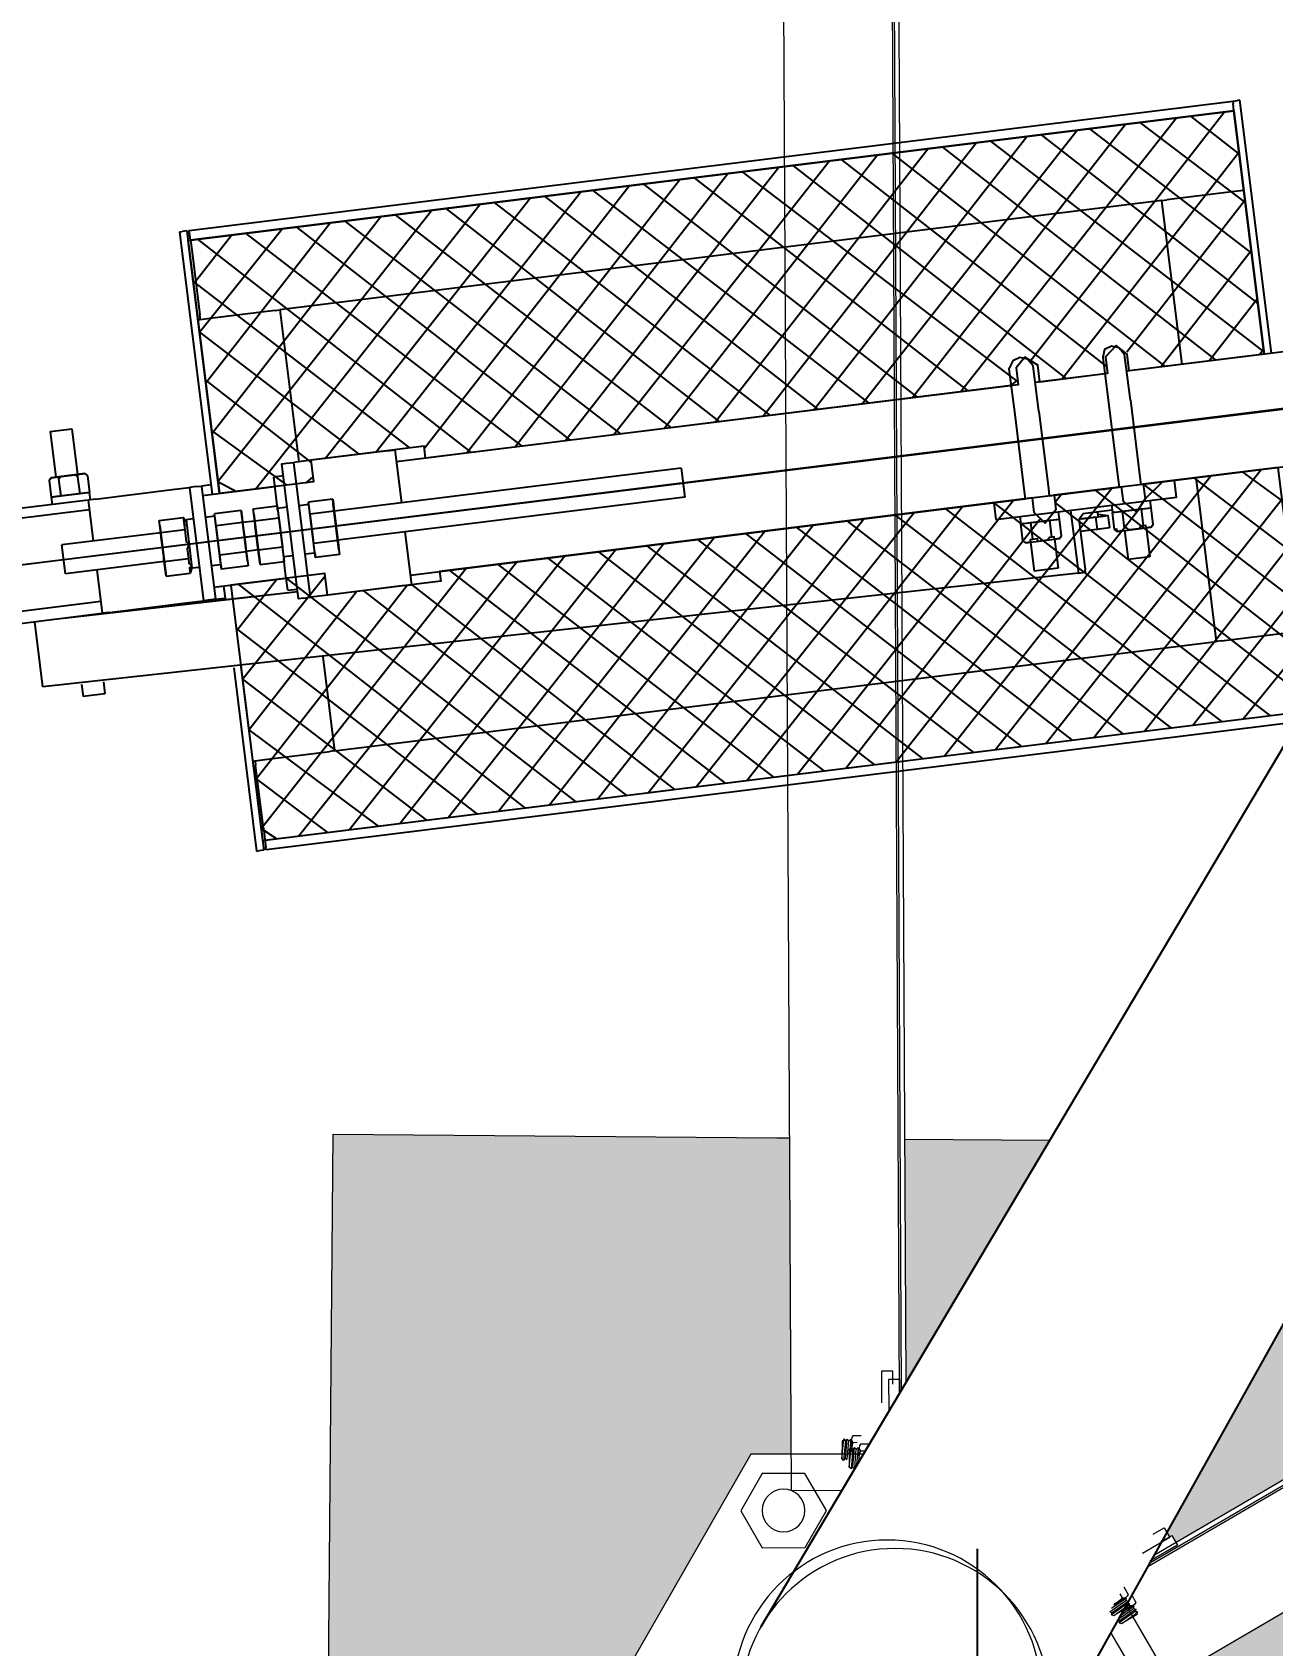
# Model space of a CAD drawing. Header units: millimetres. Extents: x 0 to 257, y -23 to 320.
# Drawn here: x 68.409 to 69.103, y -12.763 to -11.86 of the extents above; entities that cross this region are included whole.
import ezdxf
from ezdxf import colors
from ezdxf.entities.mleader import LeaderData, LeaderLine
from ezdxf.math import Vec2, Vec3

# ---------------------------------------------------------------- set-up
doc = ezdxf.new("R2010")
doc.units = ezdxf.units.MM
doc.header["$LTSCALE"] = 0.1
doc.header["$PDMODE"] = 2
doc.linetypes.add('CENTER', pattern=[2, 1.25, -0.25, 0.25, -0.25])
doc.layers.get('Defpoints').update_dxf_attribs({"color": 6})
for name, color, linetype in [('8', 8, 'Continuous'), ('9', 96, 'Continuous'), ('ASHURADOS', 7, 'Continuous'), ('FIBRA OPTICA AT&T', 5, 'Continuous'), ('titulos', 170, 'Continuous')]:
    doc.layers.add(name, color=color, linetype=linetype)
doc.styles.add('TEXTOS', font='romans.shx')
doc.dimstyles.new('Cota m', dxfattribs={"dimtxt": 0.2, "dimasz": 0.2, "dimexe": 0.1, "dimexo": 0.1, "dimgap": 0.1, "dimtad": 0, "dimzin": 0, "dimdsep": 46, "dimtxsty": 'TEXTOS', "dimcen": 0.2, "dimclrd": 256, "dimclre": 256, "dimclrt": 256, "dimazin": 0, "dimtfac": 1, "dimtix": 1, "dimtofl": 0, "dimtmove": 0, "dimatfit": 3, "dimfxl": 1, "dimtolj": 1, "dimtzin": 0, "dimlwd": -1, "dimlwe": -1, "dimarcsym": 0})

# ---------------------------------------------------------------- blocks, each defined once
blk = doc.blocks.new('TORREPLANTA')
at = {"layer": '8', "ltscale": 0.05}
h = blk.add_hatch(dxfattribs=at)
h.set_pattern_fill('AR-CONC', color=8, scale=0.00077)
h.paths.add_polyline_path([(28.1793, 102.8259), (28.3708, 102.6805), (28.3704, 102.6799), (28.3767, 102.6751), (28.0608, 102.7115), (28.0377, 102.7679)])
h.paths.add_polyline_path([(28.3509, 102.4627), (28.3424, 102.4591), (28.1903, 102.3952), (28.1511, 102.491)])
h.paths.add_polyline_path([(25.2673, 104.9069), (25.1918, 105.0944), (25.1992, 105.0888), (25.3757, 104.9548)], flags=17)
h.paths.add_polyline_path([(24.9933, 105.0027), (24.994, 105.0027), (24.995, 105.0106), (25.0765, 104.8224), (24.9641, 104.7726)], flags=17)
h.paths.add_polyline_path([(25.2266, 105.7636), (25.3462, 105.4934), (25.5502, 105.032), (25.4616, 104.9928), (25.2069, 105.1863), (25.2212, 105.2052), (25.1422, 105.3933), (24.9399, 105.4189), (24.8165, 105.2565), (24.8954, 105.0684), (24.919, 105.0654), (24.877, 104.734), (24.8186, 104.7084), (24.7175, 104.937), (24.495, 105.44)])
h.paths.add_polyline_path([(24.2477, 101.1594), (24.4231, 101.2359), (24.4344, 101.2408), (24.4047, 101.0064), (24.3862, 101.0087), (24.2632, 100.846), (24.3427, 100.6581), (24.5451, 100.6329), (24.6681, 100.7957), (24.6569, 100.8222), (24.864, 100.9092), (24.8676, 100.9008), (24.9936, 100.612), (24.2604, 100.2921), (24.0586, 100.7545), (23.9405, 101.0253)])
h.paths.add_polyline_path([(24.6737, 101.3453), (24.6951, 101.2963), (24.5013, 101.0458), (24.4977, 101.0462), (24.4979, 101.0481), (24.4923, 101.0488), (24.5215, 101.2788)])
h.paths.add_polyline_path([(24.7901, 101.0784), (24.8313, 100.984), (24.6719, 100.917)], flags=17)
at = {"layer": 'ASHURADOS', "ltscale": 0.1}
h = blk.add_hatch(dxfattribs=at)
h.set_pattern_fill('AR-CONC', color=8, scale=0.09)
h.paths.add_polyline_path([(29.1184, 102.616), (28.6219, 101.9887), (28.2103, 102.3144), (28.423, 102.4037), (28.4321, 102.3818), (28.6345, 102.3562), (28.7579, 102.5186), (28.6789, 102.7067), (28.4766, 102.7324), (28.4622, 102.7135), (28.283, 102.8496), (28.491, 103.1125), (28.7228, 102.9291)])
h.paths.add_polyline_path([(28.0145, 102.5104), (27.9946, 102.4852), (28.1403, 102.3699), (24.6681, 100.9118), (24.6664, 100.9095), (28.3445, 102.4541), (28.3455, 102.4517), (28.3664, 102.4605)])
h.paths.add_polyline_path([(28.3708, 102.6805), (28.3704, 102.6799), (28.3767, 102.6751), (28.1642, 102.6996), (28.2323, 102.7856)])
h.paths.add_polyline_path([(25.1861, 105.6157), (25.5817, 105.3026), (25.3835, 105.0522), (25.2069, 105.1863), (25.2212, 105.2052), (25.1422, 105.3933), (24.9399, 105.4189), (24.8165, 105.2565), (24.8954, 105.0684), (24.919, 105.0654), (24.8892, 104.8304), (24.4579, 105.1717), (24.9543, 105.7991)])
h.paths.add_polyline_path([(24.5451, 100.6329), (24.6681, 100.7957), (24.6569, 100.8222), (24.9577, 100.9486), (25.0285, 100.8926), (24.532, 100.2653), (23.9047, 100.7617), (24.4012, 101.389), (24.4484, 101.3516), (24.4047, 101.0064), (24.3862, 101.0087), (24.2632, 100.846), (24.3427, 100.6581)])
h.paths.add_polyline_path([(24.8847, 101.0064), (24.6719, 100.917), (24.7915, 101.0802)], flags=17)
h.paths.add_polyline_path([(24.628, 101.2095), (24.4969, 101.0402), (24.4979, 101.0481), (24.4923, 101.0488), (24.5232, 101.2925)], flags=17)
h.paths.add_polyline_path([(25.2677, 104.9059), (25.1918, 105.0944), (25.1992, 105.0888), (25.3324, 104.9877)], flags=17)
h.paths.add_polyline_path([(25.1208, 104.7203), (25.0852, 104.6753), (24.964, 104.7712), (24.9933, 105.0027), (24.994, 105.0027), (24.995, 105.0106)])
at = {"layer": '8', "lineweight": 0}
for p, q in [((24.4843, 101.0239), (24.9907, 105.0204)), ((28.3615, 102.4612), (24.6664, 100.9095)), ((24.4617, 100.994), (24.4629, 101.0037)), ((24.4555, 100.9895), (24.4569, 100.9905)), ((24.4615, 100.9937), (24.4619, 100.9957)), ((24.467, 101.0007), (24.4636, 101.0012)), ((24.4688, 100.9909), (24.4692, 100.9928)), ((24.469, 100.9911), (24.4702, 101.0008)), ((24.4742, 100.9979), (24.4709, 100.9983)), ((24.4628, 100.9866), (24.4642, 100.9876)), ((24.6338, 100.8644), (24.6349, 100.865)), ((24.6339, 100.8646), (24.6424, 100.8681)), ((24.6385, 100.8708), (24.6397, 100.8681)), ((24.6416, 100.8621), (24.65, 100.8657)), ((24.6462, 100.8684), (24.6473, 100.8656)), ((24.6307, 100.8571), (24.6313, 100.8587)), ((24.6383, 100.8546), (24.639, 100.8563)), ((24.6415, 100.862), (24.6425, 100.8625))]:
    blk.add_line(p, q, dxfattribs=at)
at = {"layer": '8', "ltscale": 0.1}
for p, q in [((24.3782, 100.8867), (25.0519, 101.7574)), ((24.5527, 100.7544), (25.2025, 101.641))]:
    blk.add_line(p, q, dxfattribs=at)
at = {"layer": '8', "lineweight": 0}
for points in [[(24.9639, 105.0824), (24.9218, 105.0877), (24.4023, 100.9875), (24.4514, 100.9813)], [(24.4901, 101.0313), (24.9944, 105.0118)], [(28.3522, 102.4625), (24.6719, 100.917)], [(24.6192, 100.8451), (24.633, 100.8122), (28.4437, 102.4124), (28.4273, 102.4515)], [(24.8313, 100.984), (24.7901, 101.0784)], [(24.4968, 101.0391), (24.4979, 101.0481), (24.49, 101.0491), (24.4872, 101.0267)], [(24.504, 101.0363), (24.5051, 101.0453), (24.4971, 101.0463), (24.4944, 101.0239)], [(24.6371, 100.8689), (24.6681, 100.7957), (24.5451, 100.6329), (24.3427, 100.6581), (24.2632, 100.846), (24.3862, 101.0087), (24.4655, 100.9989)], [(24.458, 100.9892), (24.4569, 100.9905), (24.4598, 101.0042), (24.4585, 101.0032), (24.4555, 100.9895), (24.4544, 100.9909)], [(24.458, 100.9892), (24.4609, 101.0028), (24.4598, 101.0042)], [(24.4623, 101.0039), (24.4596, 100.9913)], [(24.4609, 101.0028), (24.4623, 101.0039), (24.4629, 101.0032)], [(24.4653, 100.9863), (24.4642, 100.9876), (24.4671, 101.0013), (24.4657, 101.0003), (24.4628, 100.9866), (24.4617, 100.9879)], [(24.4653, 100.9863), (24.4682, 101), (24.4671, 101.0013)], [(24.4696, 101.001), (24.4669, 100.9884)], [(24.4682, 101), (24.4696, 101.001), (24.4702, 101.0003)], [(24.668, 100.9107), (24.6755, 100.9139), (24.6786, 100.9065), (24.6587, 100.8981)], [(24.6745, 100.9079), (24.683, 100.9116), (24.6861, 100.9042), (24.6653, 100.8953)], [(24.0586, 100.7545), (24.2604, 100.2921), (24.9936, 100.612), (24.8676, 100.9008)], [(24.8676, 100.9008), (24.864, 100.9092)], [(24.63, 100.8593), (24.6313, 100.8587), (24.6437, 100.8653), (24.643, 100.8637), (24.6307, 100.8571), (24.6323, 100.8564)], [(24.6304, 100.8598), (24.6421, 100.866), (24.6437, 100.8653)], [(24.6427, 100.8676), (24.632, 100.8619)], [(24.6503, 100.8652), (24.6396, 100.8594)], [(24.6421, 100.866), (24.6427, 100.8676), (24.6419, 100.8679)], [(24.6497, 100.8635), (24.6503, 100.8652), (24.6495, 100.8655)], [(24.6377, 100.8568), (24.639, 100.8563), (24.6513, 100.8629), (24.6507, 100.8612), (24.6383, 100.8546), (24.64, 100.854)], [(24.638, 100.8573), (24.6497, 100.8635), (24.6513, 100.8629)]]:
    blk.add_lwpolyline(points, dxfattribs=at)
at = {"layer": '8', "linetype": 'CENTER', "lineweight": 0, "ltscale": 75}
for points in [[(24.4861, 101.0261), (24.9919, 105.0178)], [(28.3587, 102.4616), (24.6681, 100.9118)]]:
    blk.add_lwpolyline(points, dxfattribs=at)
at = {"layer": '8', "lineweight": 0}
for points in [[(24.456, 101.0035), (24.4544, 100.9909), (24.4574, 101.0045), (24.4585, 101.0032)], [(24.4633, 101.0006), (24.4617, 100.9879), (24.4646, 101.0016), (24.4657, 101.0003)], [(24.644, 100.8614), (24.6323, 100.8564), (24.6447, 100.863), (24.643, 100.8637)], [(24.6516, 100.859), (24.64, 100.854), (24.6523, 100.8606), (24.6507, 100.8612)], [(24.6341, 100.7734), (24.6039, 100.7771), (24.5921, 100.8051), (24.6104, 100.8294), (24.6406, 100.8256), (24.6524, 100.7976)]]:
    blk.add_lwpolyline(points, close=True, dxfattribs=at)
for points in [[(24.4705, 101.0053), (24.4642, 101.006, 0.389201), (24.4636, 101.0012, 0.137662), (24.4619, 100.9943, 0.137662)], [(24.4777, 101.0024), (24.4714, 101.0032, 0.389201), (24.4709, 100.9983, 0.137662), (24.4692, 100.9914, 0.137662)], [(24.6419, 100.8754), (24.6442, 100.87, -0.389201), (24.6397, 100.8681, -0.127246), (24.6341, 100.8647, -0.127246)], [(24.6495, 100.873), (24.6519, 100.8675, -0.389201), (24.6473, 100.8656, -0.127246), (24.6417, 100.8623, -0.127246)]]:
    blk.add_lwpolyline(points, format="xyb", dxfattribs=at)
for centre, radius in [((24.4657, 100.8208), 0.1095), ((24.4734, 100.818), 0.1095), ((24.6223, 100.8014), 0.0152)]:
    blk.add_circle(centre, radius, dxfattribs=at)
blk = doc.blocks.new('A$C462F3C73')
at = {"linetype": 'Continuous'}
for points in [[(0, -67.083), (0, 1.167)], [(-1.917, -2.5), (-1.917, -10.917)], [(2, -10.917), (2, -2.5)], [(-10.667, -5.917), (-10.667, -6)], [(-1.917, -5.917), (-10.667, -5.917)], [(-10.667, -6.167), (-10.667, -6)], [(-10.667, -6.167), (-10.583, -6.167)], [(-10.583, -42.25), (-10.667, -42.25), (-10.667, -6.167)], [(-10.333, -6.167), (-10.583, -6.167)], [(-10.333, -7.667), (-8.833, -6.167)], [(-10.333, -9.417), (-7.167, -6.167)], [(-10.333, -11.167), (-5.417, -6.167)], [(-10.333, -12.833), (-3.667, -6.167)], [(-10.333, -14.583), (-2, -6.167)], [(-10.333, -6.167), (-1.917, -6.167), (-1.917, -10.833), (-2.5, -10.833), (-2.833, -11.167), (-2.5, -11.583), (-1.917, -11.583), (-1.917, -13.917), (-2.5, -13.917), (-2.833, -14.333), (-2.5, -14.667), (-1.917, -14.667), (-1.917, -35.167), (-2.333, -35.167), (-2.333, -39.083), (-1.583, -39.083), (-1.583, -42.333), (-10.333, -42.333), (-10.333, -6.167)], [(-1.917, -6.167), (-10.333, -6.167)], [(-10.333, -6.167), (-10.333, -42.25)], [(-2.667, -14.167), (-10.333, -6.5)], [(-1.917, -13.167), (-8.917, -6.167)], [(-7.583, -6.167), (-7.583, -6.583)], [(-7.583, -6.583), (-7.583, -8.833)], [(-2.583, -10.833), (-7.25, -6.167)], [(-1.917, -9.75), (-5.5, -6.167)], [(-1.917, -8.083), (-3.833, -6.167)], [(-1.917, -6.333), (-2.083, -6.167)], [(10.417, -6.167), (2, -6.167), (2, -10.833), (2.5, -10.833), (2.917, -11.167), (2.5, -11.583), (2, -11.583), (2, -13.917), (2.5, -13.917), (2.917, -14.333), (2.5, -14.667), (2, -14.667), (2, -35.167), (2.333, -35.167), (2.333, -39.083), (1.583, -39.083), (1.583, -42.333), (10.417, -42.333), (10.417, -6.167)], [(2, -7.417), (3.167, -6.167)], [(2, -9.083), (4.833, -6.167)], [(2, -10.833), (6.583, -6.167)], [(2, -12.5), (8.333, -6.167)], [(2.25, -13.917), (10, -6.167)], [(10.417, -13.583), (3.083, -6.167)], [(10.417, -11.833), (4.75, -6.167)], [(10.417, -10.167), (6.5, -6.167)], [(7.667, -8.833), (7.667, -6.583)], [(10.417, -8.417), (8.25, -6.167)], [(10.417, -42.25), (10.417, -6.167)], [(10.667, -6.167), (10.75, -6.167), (10.75, -42.25)], [(10.417, -15.25), (2, -6.75)], [(2, -16), (10.417, -7.5)], [(-10.333, -16.25), (-1.917, -7.833)], [(-1.917, -16.667), (-10.333, -8.167)], [(-7.583, -9), (-7.583, -8.833)], [(10.417, -17), (2, -8.5)], [(7.667, -8.833), (7.667, -9)], [(-1.917, -9), (-7.583, -9)], [(-7.583, -9), (-7.583, -39.5)], [(7.667, -9), (2, -9)], [(2, -17.667), (10.417, -9.167)], [(7.667, -39.5), (7.667, -9)], [(-10.333, -18), (-1.917, -9.583)], [(-1.917, -18.333), (-10.333, -9.917)], [(2.583, -16), (2.583, -9.75), (2, -9.75), (2, -16), (2.583, -16)], [(2.5, -10.833), (2, -10.167)], [(-2.5, -10.917), (-2.75, -11.083), (-2.833, -11.333), (-2.75, -11.583), (-2.5, -11.667)], [(-0.917, -10.917), (-2.5, -10.917)], [(-0.917, -10.917), (1.75, -10.917)], [(1.75, -10.917), (2, -10.917)], [(2, -19.417), (10.417, -10.917)], [(2.833, -10.667), (2.583, -10.667)], [(2.583, -12), (2.833, -12), (2.833, -10.667)], [(3.417, -11), (2.833, -11), (2.833, -10.667)], [(3.417, -10.667), (2.833, -10.667)], [(2.833, -10.75), (2.833, -10.667)], [(2.833, -11.667), (2.833, -11)], [(3.417, -10.667), (3.5, -10.75), (3.5, -10.917), (3.417, -10.917), (3.417, -11)], [(3.5, -10.75), (3.417, -10.667)], [(3.417, -11), (3.417, -11.083), (3.5, -11.167), (3.5, -11.5), (3.417, -11.583), (3.417, -11.667)], [(3.5, -11.917), (3.5, -10.75)], [(3.5, -10.917), (4.5, -10.917)], [(4.5, -10.917), (4.5, -11.667)], [(-10.333, -19.75), (-2.167, -11.583)], [(-1.917, -20.083), (-10.333, -11.583)], [(10.417, -18.75), (2.917, -11.167)], [(-2.5, -11.667), (-0.917, -11.667)], [(-1.917, -11.667), (-1.917, -14.083)], [(-0.917, -11.667), (1.75, -11.667)], [(1.75, -11.667), (2, -11.667)], [(2, -14.083), (2, -11.667)], [(10.417, -20.417), (2, -11.917)], [(2, -12.25), (2, -12.167)], [(2.75, -12), (2.75, -12.917)], [(3.417, -12), (2.833, -12), (2.833, -11.667), (3.417, -11.667), (3.417, -11.667), (3.5, -11.75), (3.5, -11.917), (3.417, -11.917), (3.417, -12)], [(2.833, -11.917), (2.833, -12)], [(2.833, -12.5), (2.917, -12.167)], [(3.333, -12.583), (2.917, -12.583), (2.917, -12.167), (3.333, -12.167)], [(3.333, -12.583), (3.333, -12.5), (3.333, -12.167), (3.333, -12.167)], [(3.333, -12.25), (3.333, -12.167)], [(3.5, -11.917), (3.417, -12)], [(3.5, -11.667), (4.5, -11.667)], [(2, -21.083), (10.417, -12.583)], [(2.917, -12.5), (2.75, -12.5)], [(2.917, -13.083), (2.917, -12.5)], [(2.917, -12.583), (2.917, -13.167)], [(3.333, -13.167), (3.333, -12.25)], [(3.333, -12.917), (3.333, -12.583), (3.333, -12.583)], [(-10.333, -21.417), (-1.917, -13)], [(2.75, -12.917), (2.75, -13), (2.75, -13), (2.75, -13), (2.833, -13.083), (2.917, -13.167), (3, -13.167)], [(3, -13.167), (4.667, -13.167)], [(3.333, -13.167), (3.333, -12.917)], [(4.75, -13.417), (4.75, -13.167), (4.667, -13.167), (4.667, -13.167), (4.667, -13.167)], [(-1.917, -21.75), (-10.333, -13.333)], [(2, -13.583), (2, -13.5)], [(2, -13.583), (2, -13.5)], [(2.25, -13.917), (2, -13.667)], [(2.583, -13.417), (4.75, -13.417), (4.25, -49.167)], [(2.833, -13.833), (2.583, -13.833)], [(2.583, -15.167), (2.833, -15.167), (2.833, -13.833)], [(3.417, -14.167), (2.833, -14.167), (2.833, -13.833)], [(3.417, -13.833), (2.833, -13.833)], [(2.833, -13.917), (2.833, -13.833)], [(3.417, -13.833), (3.417, -13.833), (3.5, -13.917), (3.5, -14.083), (3.417, -14.083), (3.417, -14.167)], [(3.5, -13.917), (3.417, -13.833)], [(-2.5, -14.083), (-2.75, -14.25), (-2.833, -14.5), (-2.75, -14.75), (-2.5, -14.917)], [(-0.917, -14.083), (-2.5, -14.083)], [(-0.917, -14.083), (1.75, -14.083)], [(1.75, -14.083), (2, -14.083)], [(2, -22.833), (10.417, -14.333)], [(2.833, -14.833), (2.833, -14.167)], [(3.417, -14.167), (3.417, -14.25), (3.5, -14.333), (3.5, -14.667), (3.417, -14.667), (3.417, -14.833)], [(3.5, -15.083), (3.5, -13.917)], [(3.5, -14.083), (4.5, -14.083)], [(4.5, -14.083), (4.5, -14.917)], [(-10.333, -23.167), (-2, -14.667)], [(-2.5, -14.917), (-0.917, -14.917)], [(-1.917, -14.917), (-2.083, -14.667)], [(-1.917, -14.917), (-1.917, -36.167)], [(-0.917, -14.917), (1.75, -14.917)], [(1.75, -14.917), (2, -14.917)], [(2, -36.167), (2, -14.917)], [(10.417, -22.167), (2.75, -14.5)], [(3.417, -15.167), (2.833, -15.167), (2.833, -14.833), (3.417, -14.833), (3.417, -14.917), (3.5, -14.917), (3.5, -15.083), (3.417, -15.167), (3.417, -15.167)], [(3.5, -14.917), (4.5, -14.917)], [(-1.917, -23.5), (-10.333, -15.083)], [(10.417, -23.833), (2, -15.333)], [(2.833, -15.083), (2.833, -15.167)], [(3.5, -15.083), (3.417, -15.167)], [(-10.333, -24.833), (-1.917, -16.417)], [(2, -24.583), (10.417, -16.083)], [(-1.917, -25.167), (-10.333, -16.75)], [(10.417, -25.583), (2, -17.083)], [(-10.333, -26.583), (-1.917, -18.167)], [(2, -26.25), (10.417, -17.75)], [(-1.917, -26.917), (-10.333, -18.5)], [(10.417, -27.333), (2, -18.75)], [(-10.333, -28.333), (-1.917, -19.833)], [(2, -28), (10.417, -19.5)], [(-1.917, -28.667), (-10.333, -20.167)], [(10.417, -29), (2, -20.5)], [(-10.333, -30), (-1.917, -21.583)], [(2, -29.667), (10.417, -21.167)], [(-1.917, -30.333), (-10.333, -21.917)], [(10.417, -30.75), (2, -22.25)], [(-10.333, -31.75), (-1.917, -23.25)], [(2, -31.417), (10.417, -22.917)], [(-1.917, -32.083), (-10.333, -23.667)], [(10.417, -32.417), (2, -23.917)], [(2, -33.167), (10.417, -24.667)], [(-10.333, -33.417), (-1.917, -25)], [(-1.917, -33.75), (-10.333, -25.333)], [(10.417, -34.167), (2, -25.667)], [(-0.5, -26.5), (-0.5, -38.5)], [(-0.5, -26.5), (0.5, -26.5)], [(0.5, -26.5), (0.5, -38.5)], [(2, -34.833), (10.417, -26.333)], [(-10.333, -35.167), (-1.917, -26.667)], [(-2.25, -35.167), (-10.333, -27.083)], [(10.417, -35.917), (2, -27.417)], [(2.333, -36.167), (10.417, -28.083)], [(-10.333, -36.917), (-1.917, -28.417)], [(-2.333, -36.833), (-10.333, -28.75)], [(10.417, -37.583), (2, -29.083)], [(2.333, -37.833), (10.417, -29.75)], [(-10.333, -38.583), (-1.917, -30.167)], [(-2.333, -38.583), (-10.333, -30.5)], [(10.417, -39.333), (2, -30.833)], [(1.583, -40.417), (10.417, -31.5)], [(-10.333, -40.333), (-1.917, -31.833)], [(-1.583, -41.083), (-10.333, -32.25)], [(10.417, -41.083), (2, -32.5)], [(-10.333, -42), (-1.917, -33.583)], [(1.583, -42.083), (10.417, -33.25)], [(-2, -42.333), (-10.333, -33.917)], [(10, -42.333), (2, -34.25)], [(3.083, -42.333), (10.417, -34.917)], [(-3.667, -42.333), (-10.333, -35.667)], [(-8.917, -42.333), (-2.333, -35.667)], [(-0.5, -36.167), (-2.333, -36.167)], [(-2.333, -36.417), (-2.333, -36.167)], [(-2.333, -36.417), (-2.333, -39.167)], [(2.333, -36.167), (0.5, -36.167)], [(2.333, -36.417), (2.333, -36.167)], [(8.333, -42.333), (2.333, -36.333)], [(2.333, -36.417), (2.333, -39.167)], [(4.833, -42.333), (10.417, -36.667)], [(-5.417, -42.333), (-10.333, -37.417)], [(-7.167, -42.333), (-2.333, -37.417)], [(6.583, -42.333), (2.333, -38.083)], [(-0.5, -38.5), (-0.5, -39.333), (-0.5, -39.333), (-0.833, -39.333), (-0.917, -39.333)], [(-0.917, -38.5), (-0.833, -38.5), (-0.5, -38.5), (-0.5, -38.5)], [(-0.917, -38.5), (-0.917, -39.333)], [(-0.75, -38.5), (-0.917, -38.5)], [(0.833, -38.5), (-0.75, -38.5)], [(-0.5, -38.5), (-0.333, -38.5), (0.417, -38.5), (0.5, -38.5)], [(1, -38.5), (1, -39.333), (0.917, -39.333), (0.583, -39.333), (0.5, -39.333), (0.5, -38.5), (0.583, -38.5), (0.917, -38.5), (1, -38.5)], [(0.833, -38.5), (1, -38.5)], [(6.583, -42.333), (10.417, -38.333)], [(-7.167, -42.333), (-10.333, -39.083)], [(-5.5, -42.333), (-2.25, -39.083)], [(-2.333, -39.167), (-2.333, -39.667)], [(-1.583, -39.333), (-1.75, -39.083)], [(4.833, -42.333), (1.667, -39.083)], [(2.333, -39.167), (2.333, -39.667)], [(-7.583, -39.5), (-2.333, -39.5)], [(-7.583, -39.667), (-7.583, -39.5)], [(-7.583, -39.667), (-7.583, -41.917)], [(2.333, -39.667), (-2.333, -39.667)], [(-2.333, -39.917), (-2.333, -39.667)], [(-0.75, -39.333), (-0.917, -39.333)], [(-0.833, -39.333), (-0.833, -39.667)], [(0.833, -39.667), (0.833, -39.333), (-0.833, -39.333)], [(0.5, -39.333), (0.417, -39.333), (-0.333, -39.333), (-0.5, -39.333)], [(0.833, -39.333), (1, -39.333)], [(2.333, -39.917), (2.333, -39.667)], [(4.417, -39.5), (7.667, -39.5)], [(7.667, -39.5), (7.667, -39.667)], [(7.667, -41.917), (7.667, -39.667)], [(-3.75, -42.333), (-1.583, -40)], [(2.333, -39.917), (2.333, -40.083), (-2.333, -40.083), (-2.333, -39.917)], [(-1.917, -40.083), (-1.917, -40.417)], [(-1.333, -40.417), (-1.917, -40.417)], [(-1.583, -40.417), (-1.583, -42.917)], [(-0.833, -40.417), (-1.333, -40.417)], [(-0.917, -41.25), (-0.917, -40.417), (-0.833, -40.417), (-0.5, -40.417), (-0.5, -40.417), (-0.5, -41.25), (-0.5, -41.25), (-0.833, -41.25), (-0.917, -41.25)], [(-0.75, -40.417), (-0.917, -40.417)], [(-0.833, -40.083), (-0.833, -40.417), (0.833, -40.417)], [(-0.5, -40.417), (-0.333, -40.417), (0.417, -40.417), (0.5, -40.417)], [(0.5, -41.25), (0.5, -40.417), (0.583, -40.417), (0.917, -40.417), (1, -40.417)], [(0.833, -40.417), (0.833, -40.083)], [(0.833, -40.417), (1, -40.417)], [(1.417, -40.417), (0.917, -40.417)], [(1, -41.25), (1, -40.417)], [(2, -40.417), (1.417, -40.417)], [(1.583, -42.917), (1.583, -40.417)], [(2, -40.417), (2, -40.083)], [(2, -46.417), (2.083, -40.083)], [(2, -48.583), (2.083, -40.083)], [(8.25, -42.333), (10.417, -40.083)], [(-8.833, -42.333), (-10.333, -40.833)], [(3.167, -42.333), (1.583, -40.75)], [(-0.75, -41.25), (-0.917, -41.25)], [(-0.75, -41.25), (0.833, -41.25)], [(-0.5, -41.25), (-0.5, -41.667)], [(0.5, -41.25), (0.417, -41.25), (-0.333, -41.25), (-0.5, -41.25)], [(0.5, -41.25), (0.5, -41.667)], [(1, -41.25), (0.917, -41.25), (0.583, -41.25), (0.5, -41.25)], [(0.833, -41.25), (1, -41.25)], [(-7.583, -41.917), (-7.583, -42.333)], [(-2, -42.333), (-1.583, -41.75)], [(-0.5, -41.667), (-0.5, -42.583), (-0.5, -42.583), (-0.833, -42.583), (-0.917, -42.583)], [(-0.917, -41.667), (-0.667, -41.667), (-0.667, -41.667), (-0.667, -41.667), (-0.5, -41.667)], [(-0.917, -41.667), (-0.917, -42.583)], [(-0.75, -41.667), (-0.917, -41.667)], [(0.833, -41.667), (-0.75, -41.667)], [(-0.5, -41.667), (-0.083, -41.667), (0, -41.667), (0.167, -41.667), (0.5, -41.667)], [(1, -41.667), (1, -42.583), (0.917, -42.583), (0.583, -42.583), (0.5, -42.583), (0.5, -41.667), (0.667, -41.667), (0.75, -41.667), (0.833, -41.667), (1, -41.667)], [(0.833, -41.667), (1, -41.667)], [(7.667, -42.333), (7.667, -41.917)], [(10, -42.333), (10.417, -41.833)], [(-10.667, -42.333), (-1.583, -42.333)], [(-10.667, -42.333), (-10.667, -42.5)], [(-10.667, -42.583), (-10.667, -42.5)], [(-10.667, -42.583), (-1.583, -42.583)], [(-10.333, -42.25), (-10.583, -42.25)], [(-10.333, -42.25), (-10, -42.25)], [(-10, -42.25), (-7.75, -42.25)], [(-7.583, -42.25), (-7.75, -42.25)], [(-1.917, -42.583), (-1.917, -42.917)], [(-0.75, -42.583), (-0.917, -42.583)], [(-0.833, -42.583), (-0.833, -42.917)], [(0.833, -42.917), (0.833, -42.583), (-0.833, -42.583)], [(0.5, -42.583), (0.417, -42.583), (0.333, -42.583), (-0.25, -42.583), (-0.333, -42.583), (-0.5, -42.583)], [(0.833, -42.583), (1, -42.583)], [(1.583, -42.333), (2.083, -42.333)], [(1.583, -42.583), (2.083, -42.583)], [(2, -42.917), (2, -42.583)], [(4.417, -42.333), (10.75, -42.333)], [(4.417, -42.583), (10.75, -42.583)], [(7.667, -42.25), (7.833, -42.25)], [(10, -42.25), (7.833, -42.25)], [(10, -42.25), (10.667, -42.25)], [(10.75, -42.25), (10.667, -42.25)], [(10.75, -42.333), (10.75, -42.5)], [(10.75, -42.583), (10.75, -42.5)], [(-1.917, -43.083), (-1.917, -42.917), (2, -42.917), (2, -43.083)], [(-1.917, -43.083), (-1.917, -43.333)], [(2, -43.083), (2, -43.333)], [(-1.917, -43.333), (2, -43.333)], [(-1.917, -43.833), (-1.917, -43.333)], [(-0.917, -44.5), (-0.917, -43.667), (-0.667, -43.667), (-0.667, -43.583), (-0.667, -43.667), (-0.5, -43.667), (-0.5, -44.5), (-0.5, -44.5), (-0.833, -44.5), (-0.917, -44.5)], [(-0.75, -43.583), (-0.917, -43.667)], [(-0.833, -43.333), (-0.833, -43.583), (0.833, -43.583)], [(-0.5, -43.667), (-0.083, -43.667), (0, -43.583), (0.167, -43.667), (0.5, -43.667)], [(0.5, -44.5), (0.5, -43.667), (0.667, -43.667), (0.75, -43.583), (0.833, -43.667), (1, -43.667)], [(0.833, -43.583), (0.833, -43.333)], [(0.833, -43.583), (1, -43.667)], [(1, -44.5), (1, -43.667)], [(2, -43.833), (2, -43.333)], [(-1.917, -46.583), (-1.917, -43.833)], [(2, -46.583), (2, -43.833)], [(-0.75, -44.5), (-0.917, -44.5)], [(-0.75, -44.5), (0.833, -44.5)], [(-0.5, -44.5), (-0.5, -47.917)], [(0.5, -44.5), (0.417, -44.5), (0.333, -44.5), (-0.25, -44.5), (-0.333, -44.5), (-0.5, -44.5)], [(0.5, -44.5), (0.5, -47.917)], [(1, -44.5), (0.917, -44.5), (0.583, -44.5), (0.5, -44.5)], [(0.833, -44.5), (1, -44.5)], [(-2.75, -46.75), (-2.167, -46.75), (-2.167, -46.833), (-2.167, -47.083), (-2.833, -47.083), (-2.833, -46.833), (-2.75, -46.75)], [(-2.833, -46.833), (-2.75, -46.75)], [(-2.833, -46.833), (-2.833, -48)], [(-2.167, -46.833), (-2.167, -46.75)], [(-1.917, -46.75), (-2.167, -46.75), (-2.167, -48.083)], [(-1.917, -46.583), (-1.917, -46.833)], [(-1.917, -46.833), (-1.917, -49.667)], [(-1.917, -46.833), (-0.5, -46.833)], [(-1.583, -46.833), (-1.583, -58.75)], [(0.5, -46.833), (2, -46.833)], [(1.583, -58.75), (1.583, -46.833)], [(2, -46.583), (2, -46.833)], [(2, -49.667), (2, -46.833)], [(2, -47.833), (2, -47)], [(2, -47.083), (2, -47)], [(-4.417, -47.083), (-2.833, -47.083)], [(-4.417, -47.833), (-4.417, -47.083)], [(-2.75, -47.75), (-2.833, -47.667), (-2.833, -47.167), (-2.75, -47.083)], [(-2.167, -47.083), (-2.167, -47.167), (-2.167, -47.667), (-2.167, -47.75)], [(4.333, -47.083), (4.75, -47.083)], [(4.75, -47.083), (4.75, -47.833)], [(-4.417, -47.833), (-2.833, -47.833)], [(-2.75, -48.083), (-2.833, -48), (-2.833, -47.75), (-2.75, -47.75)], [(-2.833, -48), (-2.75, -48.083)], [(-2.75, -47.75), (-2.167, -47.75), (-2.167, -48), (-2.167, -48.083)], [(-2.75, -48.083), (-2.167, -48.083)], [(-2.167, -48), (-2.167, -48.083)], [(-2.167, -48.083), (-1.917, -48.083)], [(0.5, -47.917), (-0.5, -47.917)], [(2, -47.833), (2, -47.75)], [(4.333, -47.833), (4.75, -47.833)], [(4.25, -49.167), (2, -49.167)]]:
    blk.add_lwpolyline(points, dxfattribs=at)
blk = doc.blocks.new('FLECHA')
blk.add_line((0, 0), (0, 1.55719))
blk = doc.blocks.new('*D174')
at = {"ltscale": 0.1, "transparency": 16777216}
for p, q in [((68.9376, -12.90882), (68.9376, -12.70882)), ((68.87045, -13.10882), (69.0376, -13.10882)), ((68.87045, -13.96716), (69.0376, -13.96716)), ((68.9376, -14.16716), (68.9376, -14.36716))]:
    blk.add_line(p, q, dxfattribs=at)
for points in [[(68.90427, -12.90882), (68.97094, -12.90882), (68.9376, -13.10882)], [(68.90427, -14.16716), (68.97094, -14.16716), (68.9376, -13.96716)]]:
    blk.add_solid(points, dxfattribs=at)
at = {"layer": 'Defpoints', "color": 0, "ltscale": 0.1, "transparency": 16777216}
for p in [(68.77045, -13.10882), (68.77045, -13.96716), (68.9376, -13.96716)]:
    blk.add_point(p, dxfattribs=at)
at = {"ltscale": 0.1, "transparency": 16777216, "insert": (68.9376, -13.53799), "char_height": 0.2, "attachment_point": 5, "rotation": 90, "style": 'TEXTOS'}
blk.add_mtext('\\A1;0.86', dxfattribs=at)

msp = doc.modelspace()

# ---------------------------------------------------------------- block references
at = {"layer": '8', "lineweight": 40, "xscale": -0.7880434782616024, "yscale": 0.7880434782616014, "zscale": 0.7880434782616016, "rotation": 293.0751467497207}
msp.add_blockref('TORREPLANTA', (3.35375, -61.67236), dxfattribs=at)

# ---------------------------------------------------------------- next in the draw order: leaders
at = {"ltscale": 0.1}
ml = msp.add_multileader_mtext('Standard', dxfattribs=at)
ml.set_content('TUBO SUBTERRANEO \\PDE PVC DE %%C1"\\PPARA CONTROLADOR\\P DE LUCES ATC', color=256, style='TEXTOS')
ml.set_leader_properties()
ml.build(insert=Vec2(0, 0))
ml.multileader.update_dxf_attribs({"dogleg_length": 0.2, "arrow_head_size": 0.1})
ctx = ml.context
ctx.base_point, ctx.char_height, ctx.arrow_head_size, ctx.landing_gap_size, ctx.plane_origin = Vec3(62.70612, -9.88033), 0.1, 0.1, 0.05, Vec3(68.27882, -12.71161)
ctx.text_align_type = 2
notes = []
notes.append((ctx, [(0, (1, 1, 0), (64.56441, -9.88033), (-1, 0), 0.23924, [(0, [(68.67966, -13.60797)], 0, [])])]))
ctx.mtext.insert, ctx.mtext.width, ctx.mtext.alignment, ctx.mtext.line_spacing_factor, ctx.mtext.flow_direction = Vec3(64.27517, -9.83033), 3.1974349, 3, 0.9, 5
ctx.mtext.has_bg_fill, ctx.mtext.bg_color, ctx.mtext.bg_scale_factor, ctx.mtext.bg_transparency, ctx.mtext.use_window_bg_color = 1, -1073741824, 1.5, 0, 1
for ctx, leaders in notes:
    for number, flags, end, landing, length, lines in leaders:
        leader = LeaderData()
        leader.index, (leader.has_last_leader_line, leader.has_dogleg_vector, leader.attachment_direction) = number, flags
        leader.last_leader_point, leader.dogleg_vector, leader.dogleg_length = Vec3(end), Vec3(landing), length
        for number, points, colour, breaks in lines:
            line = LeaderLine()
            line.index, line.vertices, line.color, line.breaks = number, Vec3.list(points), colors.encode_raw_color(colour), breaks
            leader.lines.append(line)
        ctx.leaders.append(leader)

# ---------------------------------------------------------------- next in the draw order: block references
at = {"layer": 'FIBRA OPTICA AT&T', "extrusion": (0.000143329, 0.000107718, 1), "xscale": 0.01630804077010234, "yscale": 0.01630804077010234, "zscale": 0.01630804077010234, "rotation": 277.0704493031718}
msp.add_blockref('A$C462F3C73', (69.20174, -12.05889, 0.00862), dxfattribs=at)

# ---------------------------------------------------------------- next in the draw order: block references
at = {"layer": 'titulos', "extrusion": (-1.93321e-07, -2.91986e-07, 1), "xscale": 0.9896679930532221, "yscale": 0.9896679930532221, "zscale": 0.9896679930532221, "rotation": 97.03541785619419}
msp.add_blockref('FLECHA', (69.32394, -12.04449, -0.00001), dxfattribs=at)

# ---------------------------------------------------------------- next in the draw order: dimensions: what is measured, and where the dimension line sits
at = {"ltscale": 0.1}
dim = msp.add_linear_dim(base=(68.9376, -13.96716), p1=(68.77045, -13.10882), p2=(68.77045, -13.96716), angle=90, dimstyle='Cota m', dxfattribs=at)
dim.commit()
dim.dimension.update_dxf_attribs({"geometry": '*D174', "text_midpoint": (68.9376, -13.53799)})

# ---------------------------------------------------------------- next in the draw order: leaders
at = {"layer": '9'}
ml = msp.add_multileader_mtext('Standard', dxfattribs=at)
ml.set_content('\\A1;TUBO SUBTERRÁNEO DE PVC PESADO DE 2 1/2" PARA INSTALACIÓN F.O. GUIADAS CON CABLE GALVANIZADO ', color=256, style='TEXTOS')
ml.set_leader_properties()
ml.build(insert=Vec2(0, 0))
ml.multileader.update_dxf_attribs({"dogleg_length": 0.2, "arrow_head_size": 0.1})
ctx = ml.context
ctx.base_point, ctx.char_height, ctx.arrow_head_size, ctx.landing_gap_size, ctx.plane_origin = Vec3(62.02993, -10.54841), 0.1, 0.1, 0.05, Vec3(66.5511, -12.89729)
ctx.text_align_type = 2
notes = []
notes.append((ctx, [(1, (1, 1, 0), (64.56441, -10.54841), (-1, 0), 0.23924, [(3, [(69.10986, -14.33286)], 0, [])])]))
ctx.mtext.insert, ctx.mtext.width, ctx.mtext.alignment, ctx.mtext.line_spacing_factor, ctx.mtext.flow_direction = Vec3(64.27517, -10.49841), 2.2057619, 3, 0.9, 5
ml = msp.add_multileader_mtext('Standard', dxfattribs=at)
ml.set_content('REGISTRO DE FIBRA ÓPTICA ATC 60X40X70CM \\P(MEDIDA INTERIOR)', color=256, style='TEXTOS')
ml.set_leader_properties()
ml.build(insert=Vec2(0, 0))
ml.multileader.update_dxf_attribs({"dogleg_length": 0.1, "arrow_head_size": 0.1})
ctx = ml.context
ctx.base_point, ctx.char_height, ctx.arrow_head_size, ctx.landing_gap_size, ctx.plane_origin = Vec3(61.91067, -11.29615), 0.1, 0.1, 0.05, Vec3(75.64004, -17.80916)
ctx.text_align_type = 2
notes.append((ctx, [(1, (1, 1, 0), (64.38578, -11.29615), (-1, 0), 0.29416, [(0, [(68.52453, -15.29873)], 0, [])])]))
ctx.mtext.insert, ctx.mtext.width, ctx.mtext.defined_height, ctx.mtext.alignment, ctx.mtext.line_spacing_factor, ctx.mtext.flow_direction = Vec3(64.04162, -11.22948), 2.3016544, 0.53705, 3, 0.9, 5
for ctx, leaders in notes:
    for number, flags, end, landing, length, lines in leaders:
        leader = LeaderData()
        leader.index, (leader.has_last_leader_line, leader.has_dogleg_vector, leader.attachment_direction) = number, flags
        leader.last_leader_point, leader.dogleg_vector, leader.dogleg_length = Vec3(end), Vec3(landing), length
        for number, points, colour, breaks in lines:
            line = LeaderLine()
            line.index, line.vertices, line.color, line.breaks = number, Vec3.list(points), colors.encode_raw_color(colour), breaks
            leader.lines.append(line)
        ctx.leaders.append(leader)

doc.saveas('drawing.dxf')
